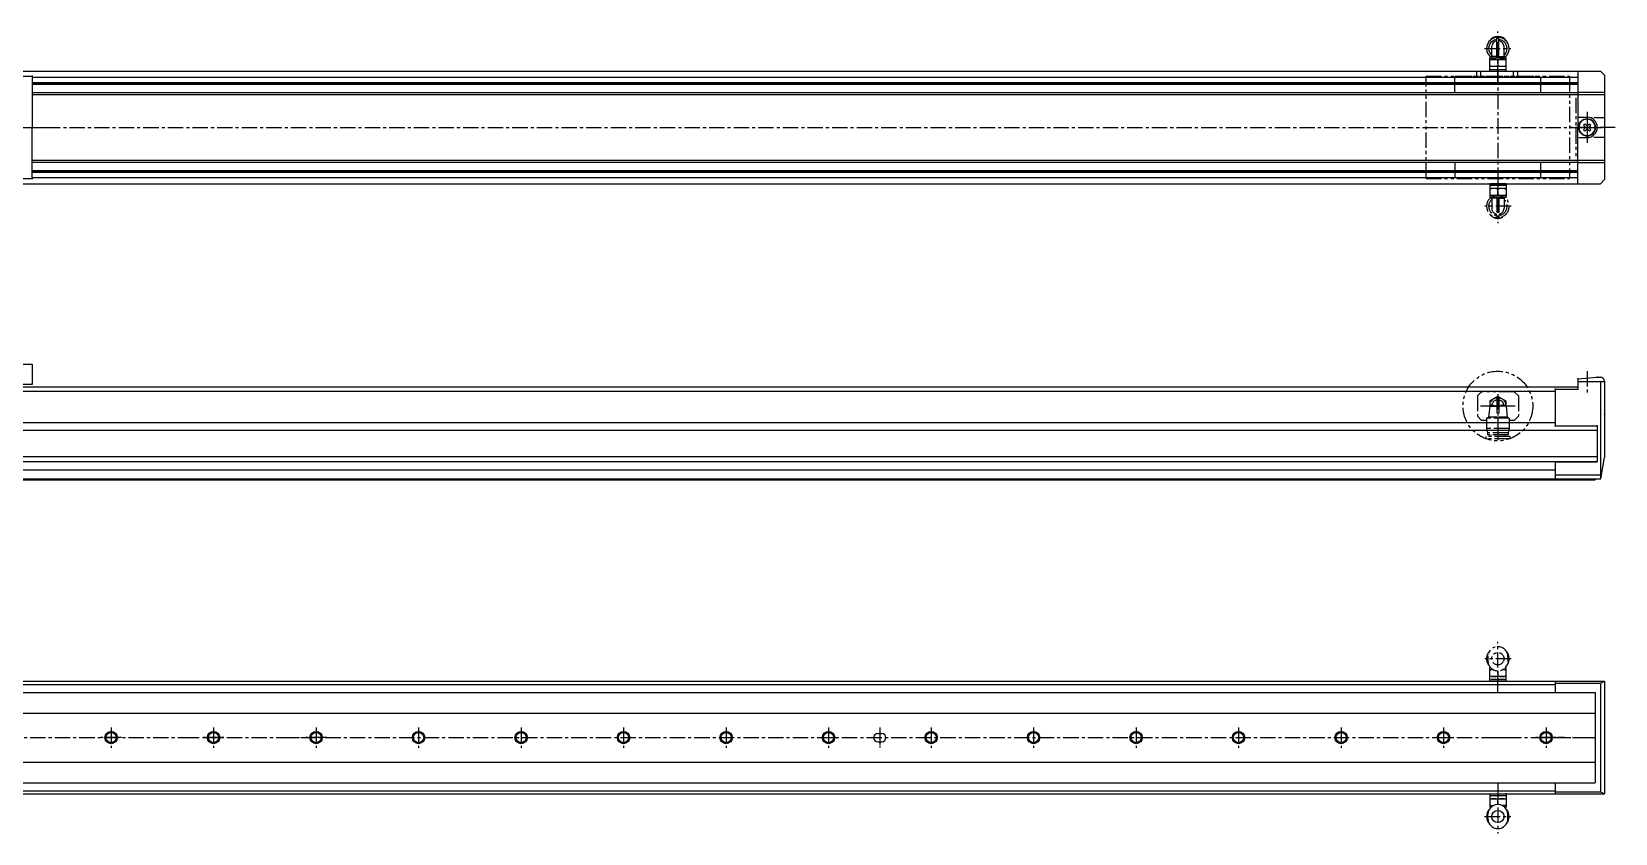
# Model space of a CAD drawing. Extents: x -697 to 464, y 95 to 519.
# Drawn here: x -308 to 464, y 127 to 519 of the extents above; entities that cross this region are included whole.
import ezdxf

# ---------------------------------------------------------------- set-up
doc = ezdxf.new("R2010")
doc.units = 0
for name, pattern in [('CENTER', [12, 7.5, -1.5, 1.5, -1.5]), ('CONTINOUS', [0]), ('PHANTOM', [15, 7.5, -1.5, 1.5, -1.5, 1.5, -1.5])]:
    doc.linetypes.add(name, pattern=pattern)
doc.layers.get('0').update_dxf_attribs({"linetype": 'CONTINUOUS'})
doc.layers.add('CENTER', color=1, linetype='CENTER')

msp = doc.modelspace()

# ---------------------------------------------------------------- linework, layer by layer
at = {"color": 7, "linetype": 'CONTINOUS'}
for p, q in [((403.98, 506.36), (403.98, 511.19)), ((406.48, 505.79), (406.48, 515.76)), ((407.48, 505.79), (407.48, 515.76)), ((409.98, 506.36), (409.98, 511.19)), ((402.98, 505.79), (403.98, 506.36)), ((402.98, 499.29), (402.98, 505.79)), ((402.98, 505.79), (410.98, 505.79)), ((402.98, 504.99), (410.98, 504.99)), ((406.48, 506.36), (403.98, 506.36)), ((406.98, 504.63), (406.98, 501.94)), ((407.48, 506.36), (409.98, 506.36)), ((410.98, 505.79), (409.98, 506.36)), ((410.98, 499.29), (410.98, 505.79)), ((-491.02, 499.29), (445.98, 499.29)), ((-321.52, 496.79), (-308.02, 496.79)), ((-308.02, 496.79), (-308.02, 471.79)), ((-308.02, 496.29), (445.98, 496.29)), ((396.48, 499.29), (396.48, 496.29)), ((398.48, 499.29), (398.48, 496.29)), ((402.98, 501.59), (410.98, 501.59)), ((402.98, 500.09), (410.98, 500.09)), ((402.98, 499.29), (410.98, 499.29)), ((414.48, 499.29), (414.48, 496.29)), ((416.48, 499.29), (416.48, 496.29)), ((445.98, 499.29), (456.98, 499.29)), ((445.98, 499.29), (445.98, 471.79)), ((458.98, 497.29), (456.98, 499.29)), ((458.98, 497.29), (458.98, 446.29)), ((-308.02, 493.69), (445.98, 493.69)), ((-308.02, 493.29), (445.98, 493.29)), ((-308.02, 492.88), (445.98, 492.88)), ((-308.02, 488.79), (445.98, 488.79)), ((-308.02, 487.79), (445.98, 487.79)), ((445.98, 488.99), (458.98, 488.99)), ((445.98, 487.79), (458.98, 487.79)), ((-308.02, 446.79), (-308.02, 471.79)), ((445.98, 444.29), (445.98, 471.79)), ((446.49, 476.79), (450.48, 476.79)), ((449.32, 473.6), (448.67, 472.95)), ((448.67, 472.95), (449.17, 472.45)), ((449.82, 473.1), (449.32, 473.6)), ((451.64, 473.6), (451.15, 473.1)), ((452.29, 472.95), (451.64, 473.6)), ((451.8, 472.45), (452.29, 472.95)), ((453.8, 476.59), (458.98, 476.59)), ((446.49, 466.79), (450.48, 466.79)), ((449.17, 471.12), (448.67, 470.63)), ((448.67, 470.63), (449.32, 469.98)), ((449.32, 469.98), (449.82, 470.47)), ((451.15, 470.47), (451.64, 469.98)), ((451.64, 469.98), (452.29, 470.63)), ((452.29, 470.63), (451.8, 471.12)), ((453.8, 466.98), (458.98, 466.98)), ((-308.02, 455.79), (445.98, 455.79)), ((-308.02, 454.79), (445.98, 454.79)), ((-308.02, 450.69), (445.98, 450.69)), ((-308.02, 450.29), (445.98, 450.29)), ((-308.02, 449.88), (445.98, 449.88)), ((445.98, 455.79), (458.98, 455.79)), ((445.98, 454.59), (458.98, 454.59)), ((-491.02, 444.29), (445.98, 444.29)), ((-321.52, 446.79), (-308.02, 446.79)), ((-308.02, 447.29), (445.98, 447.29)), ((445.98, 444.29), (456.98, 444.29)), ((458.98, 446.29), (456.98, 444.29)), ((-322.02, 356.29), (-308.02, 356.29)), ((-308.02, 356.29), (-308.02, 346.29)), ((445.98, 349.06), (455.48, 349.89)), ((445.98, 349.01), (445.98, 344.09)), ((445.98, 347.79), (458.98, 347.79)), ((455.48, 349.89), (456.98, 349.89)), ((456.98, 347.79), (456.98, 300.29)), ((458.98, 347.89), (458.98, 310.63)), ((-494.9, 345.09), (445.98, 345.09)), ((-494.9, 343.09), (434.98, 343.09)), ((-308.02, 346.29), (-378.02, 346.29)), ((434.98, 344.09), (445.98, 344.09)), ((434.98, 344.09), (434.98, 326.09)), ((-494.9, 327.79), (434.98, 327.79)), ((434.98, 326.09), (455.48, 326.09)), ((455.48, 326.09), (455.48, 311.29)), ((-514.82, 323.96), (455.48, 323.96)), ((-514.82, 311.12), (455.48, 311.12)), ((455.48, 311.29), (455.48, 308.59)), ((457.16, 300.29), (458.98, 310.63)), ((-514.82, 308.79), (455.48, 308.79)), ((-494.9, 304.62), (434.98, 304.62)), ((434.98, 308.59), (455.48, 308.59)), ((434.98, 308.59), (434.98, 300.29)), ((434.98, 302.18), (456.98, 302.18)), ((-494.9, 300.29), (434.98, 300.29)), ((-443.52, 299.79), (-257.93, 299.79)), ((-282.05, 299.79), (454.48, 299.79)), ((434.98, 300.29), (457.16, 300.29)), ((454.48, 300.29), (454.48, 299.79)), ((454.48, 300.29), (456.16, 300.29)), ((-521.02, 201.46), (458.98, 201.46)), ((434.98, 201.46), (434.98, 195.96)), ((456.98, 200.46), (458.98, 201.46)), ((458.98, 201.46), (458.98, 146.46)), ((-511.02, 195.96), (454.48, 195.96)), ((-496.02, 199.96), (434.98, 199.96)), ((434.98, 200.46), (456.98, 200.46)), ((454.48, 195.96), (454.48, 151.96)), ((456.98, 200.46), (456.98, 147.46)), ((-511.02, 185.96), (454.48, 185.96)), ((-511.02, 161.96), (454.48, 161.96)), ((-511.02, 151.96), (454.48, 151.96)), ((-496.02, 147.96), (434.98, 147.96)), ((434.98, 151.96), (434.98, 146.46)), ((434.98, 147.46), (456.98, 147.46)), ((456.98, 147.46), (458.98, 146.46)), ((-521.02, 146.46), (458.98, 146.46)), ((402.98, 146.46), (402.98, 139.96)), ((402.98, 146.46), (410.98, 146.46)), ((402.98, 145.66), (410.98, 145.66)), ((402.98, 144.16), (410.98, 144.16)), ((402.98, 140.76), (404.63, 140.76)), ((402.98, 139.96), (403.35, 139.75)), ((402.98, 139.96), (403.55, 139.96)), ((406.98, 141.36), (406.98, 143.8)), ((410.98, 140.76), (409.33, 140.76)), ((410.98, 139.96), (410.41, 139.96)), ((410.98, 139.96), (410.61, 139.75)), ((410.98, 146.46), (410.98, 139.96)), ((402.08, 134.46), (402.08, 136.46)), ((411.88, 134.46), (411.88, 136.46))]:
    msp.add_line(p, q, dxfattribs=at)
at = {"color": 3, "linetype": 'PHANTOM'}
for p, q in [((371.98, 496.79), (441.98, 496.79)), ((371.98, 446.79), (371.98, 496.79)), ((385.98, 488.81), (385.98, 496.79)), ((385.98, 496.79), (427.98, 496.79)), ((427.98, 488.79), (427.98, 496.79)), ((441.98, 496.79), (441.98, 446.79)), ((385.98, 488.79), (427.98, 488.79)), ((444.98, 486.28), (444.98, 457.38)), ((385.98, 454.79), (427.98, 454.79)), ((385.98, 454.77), (385.98, 446.79)), ((427.98, 446.79), (427.98, 454.79)), ((371.98, 446.79), (441.98, 446.79)), ((402.98, 444.29), (402.98, 437.79)), ((410.98, 444.29), (402.98, 444.29)), ((410.98, 443.49), (402.98, 443.49)), ((410.98, 441.99), (402.98, 441.99)), ((406.98, 438.94), (406.98, 441.63)), ((410.98, 444.29), (410.98, 437.79)), ((410.98, 438.59), (402.98, 438.59)), ((410.98, 437.79), (402.98, 437.79)), ((402.98, 437.79), (403.98, 437.21)), ((403.98, 437.21), (403.98, 432.38)), ((406.48, 437.21), (403.98, 437.21)), ((406.48, 437.79), (406.48, 427.81)), ((407.48, 437.79), (407.48, 427.81)), ((407.48, 437.21), (409.98, 437.21)), ((410.98, 437.79), (409.98, 437.21)), ((409.98, 437.21), (409.98, 432.38)), ((398.98, 342.79), (396.98, 340.79)), ((396.98, 340.79), (396.98, 330.79)), ((414.98, 342.79), (398.98, 342.79)), ((406.98, 340.41), (402.98, 338.1)), ((410.98, 338.1), (406.98, 340.41)), ((416.98, 340.79), (414.98, 342.79)), ((416.98, 340.79), (416.98, 330.79)), ((402.98, 335.79), (402.48, 330.36)), ((402.98, 338.1), (402.98, 335.79)), ((404.04, 336.4), (402.98, 335.79)), ((402.98, 335.79), (406.48, 335.79)), ((404.04, 336.4), (406.48, 335.89)), ((406.48, 339.76), (406.48, 329.79)), ((407.48, 339.76), (407.48, 329.79)), ((409.92, 336.4), (407.48, 335.89)), ((409.92, 336.4), (410.98, 335.79)), ((410.98, 335.79), (410.98, 338.1)), ((410.98, 335.79), (411.48, 330.36)), ((398.98, 328.79), (396.98, 330.79)), ((401.48, 328.79), (398.98, 328.79)), ((401.48, 329.79), (402.48, 330.36)), ((401.48, 329.79), (401.48, 324.79)), ((412.48, 329.79), (401.48, 329.79)), ((401.48, 324.79), (401.98, 322.79)), ((412.48, 324.79), (401.48, 324.79)), ((406.48, 330.36), (402.48, 330.36)), ((411.48, 330.36), (407.48, 330.36)), ((412.48, 329.79), (411.48, 330.36)), ((412.48, 324.79), (411.98, 322.79)), ((412.48, 329.79), (412.48, 324.79)), ((414.98, 328.79), (412.48, 328.79)), ((414.98, 328.79), (416.98, 330.79)), ((401.08, 320.99), (401.08, 319.79)), ((412.88, 320.99), (401.08, 320.99)), ((412.88, 319.79), (401.08, 319.79)), ((411.98, 322.79), (401.98, 322.79)), ((401.98, 322.79), (401.98, 321.79)), ((411.98, 321.79), (401.98, 321.79)), ((403.48, 321.79), (403.48, 320.99)), ((410.48, 321.79), (410.48, 320.99)), ((411.98, 322.79), (411.98, 321.79)), ((412.88, 320.99), (412.88, 319.79)), ((402.08, 213.46), (402.08, 211.46)), ((411.88, 213.46), (411.88, 211.46)), ((402.98, 207.96), (403.35, 208.17)), ((402.98, 207.96), (403.55, 207.96)), ((402.98, 201.46), (402.98, 207.96)), ((402.98, 207.16), (404.63, 207.16)), ((410.98, 203.76), (402.98, 203.76)), ((410.98, 202.26), (402.98, 202.26)), ((410.98, 201.46), (402.98, 201.46)), ((406.98, 206.56), (406.98, 204.12)), ((410.98, 207.16), (409.33, 207.16)), ((410.98, 207.96), (410.41, 207.96)), ((410.98, 207.96), (410.61, 208.17)), ((410.98, 201.46), (410.98, 207.96))]:
    msp.add_line(p, q, dxfattribs=at)
at = {"color": 7, "linetype": 'CENTER'}
for p, q in [((105.48, 178.87), (105.48, 169.15)), ((105.48, 177.45), (105.48, 170.46))]:
    msp.add_line(p, q, dxfattribs=at)
at = {"color": 7, "linetype": 'CONTINUOUS'}
for p, q in [((104.48, 175.96), (106.48, 175.96)), ((104.48, 171.96), (106.48, 171.96))]:
    msp.add_line(p, q, dxfattribs=at)
at = {"color": 3, "linetype": 'PHANTOM'}
for centre, radius in [((406.98, 335.79), 17), ((406.98, 212.46), 3)]:
    msp.add_circle(centre, radius, dxfattribs=at)
at = {"color": 7, "linetype": 'CONTINOUS'}
for centre, radius in [((-269.52, 173.96), 3), ((-269.52, 173.96), 2.5), ((-219.52, 173.96), 3), ((-219.52, 173.96), 2.5), ((-169.52, 173.96), 3), ((-169.52, 173.96), 2.5), ((-119.52, 173.96), 3), ((-119.52, 173.96), 2.5), ((-69.52, 173.96), 3), ((-69.52, 173.96), 2.5), ((-19.52, 173.96), 3), ((-19.52, 173.96), 2.5), ((30.48, 173.96), 3), ((30.48, 173.96), 2.5), ((80.48, 173.96), 3), ((80.48, 173.96), 2.5), ((130.48, 173.96), 3), ((130.48, 173.96), 2.5), ((180.48, 173.96), 3), ((180.48, 173.96), 2.5), ((230.48, 173.96), 3), ((230.48, 173.96), 2.5), ((280.48, 173.96), 3), ((280.48, 173.96), 2.5), ((330.48, 173.96), 3), ((330.48, 173.96), 2.5), ((380.48, 173.96), 3), ((380.48, 173.96), 2.5), ((430.48, 173.96), 3), ((430.48, 173.96), 2.5), ((406.98, 135.46), 3)]:
    msp.add_circle(centre, radius, dxfattribs=at)
for centre, radius, start, end in [((406.98, 510.29), 5.5, 309.82252, 230.17746), ((406.98, 510.29), 4.5, 96.37938, 228.18969), ((406.98, 511.29), 4.9, 32.3231, 147.67682), ((406.98, 511.19), 3, 99.5941, 180.00003), ((406.98, 510.29), 4.5, 311.81031, 83.62063), ((406.98, 511.19), 3, 0, 80.40593), ((404.98, 499.21), 5.78, 69.74381, 110.25606), ((408.98, 499.21), 5.78, 69.74387, 110.25611), ((404.98, 507.36), 5.78, 249.74386, 290.25611), ((408.98, 507.36), 5.78, 249.74386, 290.25611), ((450.48, 471.79), 4.15, 0, 359.99971), ((450.48, 471.79), 4, 0, 359.99971), ((448.5, 471.79), 0.94, 315.00004, 45.00002), ((450.48, 473.77), 0.94, 225.00005, 315.00004), ((450.48, 471.79), 5, 270, 90), ((452.46, 471.79), 0.94, 135.00005, 225.00009), ((450.48, 469.81), 0.94, 45.00002, 135.00005), ((456.98, 347.89), 2, 0, 90), ((406.98, 135.46), 5.5, 138.8389, 221.16112), ((406.98, 136.46), 4.9, 0, 180.00002), ((404.98, 138.39), 5.78, 69.74389, 110.25614), ((404.98, 146.54), 5.78, 249.74394, 266.70601), ((408.98, 138.39), 5.78, 69.74389, 110.25614), ((408.98, 146.54), 5.78, 273.29405, 290.25612), ((406.98, 135.46), 5.5, 318.83896, 41.16118), ((406.98, 134.46), 4.9, 180.00004, 0)]:
    msp.add_arc(centre, radius, start, end, dxfattribs=at)
at = {"color": 3, "linetype": 'PHANTOM'}
for centre, radius, start, end in [((404.98, 436.21), 5.78, 69.74386, 110.25611), ((408.98, 436.21), 5.78, 69.74386, 110.25611), ((406.98, 433.29), 5.5, 129.82252, 50.17746), ((406.98, 433.29), 4.5, 131.81031, 263.62063), ((404.98, 444.36), 5.78, 249.74387, 290.25611), ((408.98, 444.36), 5.78, 249.74381, 290.25606), ((406.98, 433.29), 4.5, 276.37938, 48.18969), ((406.98, 432.29), 4.9, 212.3231, 327.67682), ((406.98, 432.38), 3, 180, 260.40593), ((406.98, 432.38), 3, 279.5941, 0.00003), ((406.98, 335.79), 4, 0.00015, 180.00014), ((406.98, 335.79), 3, 99.59399, 168.18958), ((406.98, 335.79), 3, 11.81037, 80.40595), ((406.98, 213.46), 4.9, 0.00004, 180), ((406.98, 212.46), 5.5, 138.83896, 221.16118), ((406.98, 211.46), 4.9, 180.00005, 0.00002), ((406.98, 212.46), 5.5, 318.8389, 41.16112), ((404.98, 201.39), 5.78, 93.29405, 110.25612), ((404.98, 209.54), 5.78, 249.74389, 290.25614), ((408.98, 209.54), 5.78, 249.74389, 290.25614), ((408.98, 201.39), 5.78, 69.74394, 86.70601)]:
    msp.add_arc(centre, radius, start, end, dxfattribs=at)
at = {"color": 7, "linetype": 'CONTINUOUS'}
for centre, start, end in [((104.48, 173.96), 90, 270), ((106.48, 173.96), 270, 90)]:
    msp.add_arc(centre, 2, start, end, dxfattribs=at)
at = {"color": 7, "linetype": 'CONTINOUS'}
for p in [(-308.02, 496.79), (406.98, 499.29), (406.98, 499.29), (406.98, 499.29), (410.98, 499.29), (-308.02, 471.79), (406.98, 471.79), (445.98, 471.79), (450.48, 471.79), (450.48, 471.79), (458.98, 471.79), (-308.02, 446.79), (402.98, 444.29), (406.98, 444.29), (406.98, 444.29), (406.98, 444.29), (406.98, 444.29), (445.98, 444.29), (445.98, 349.06), (445.98, 349.01), (455.48, 349.89), (434.98, 344.09), (445.98, 344.09), (406.98, 335.79), (406.98, 335.79), (406.98, 335.79), (406.98, 335.79), (396.98, 327.79), (416.98, 327.79), (434.98, 326.09), (455.48, 326.09), (458.98, 331.79), (406.98, 319.79), (455.48, 311.29), (402.98, 201.46), (406.98, 201.46), (406.98, 201.46), (406.98, 201.46), (406.98, 146.46), (406.98, 146.46), (406.98, 146.46), (406.98, 146.46), (410.98, 146.46)]:
    msp.add_point(p, dxfattribs=at)
at = {"layer": 'CENTER', "color": 1, "linetype": 'CENTER'}
for p, q in [((406.98, 493.93), (406.98, 518.51)), ((400.53, 510.29), (413.31, 510.29)), ((406.98, 500.21), (406.98, 444.45)), ((450.48, 479.33), (450.48, 464.25)), ((450.48, 479.33), (450.48, 464.25)), ((-565.81, 471.79), (452.75, 471.79)), ((-391.17, 471.79), (-300.85, 471.79)), ((-379.57, 471.79), (-300.85, 471.79)), ((464.27, 471.79), (441.14, 471.79)), ((442.94, 471.79), (458.02, 471.79)), ((442.94, 471.79), (458.02, 471.79)), ((444.48, 471.79), (456.48, 471.79)), ((450.48, 477.79), (450.48, 465.79)), ((450.48, 476.79), (450.48, 466.79)), ((406.98, 449.65), (406.98, 425.06)), ((413.44, 433.29), (400.65, 433.29)), ((450.48, 352.83), (450.48, 341.17)), ((406.98, 341.61), (406.98, 317.8)), ((415.48, 335.79), (398.48, 335.79)), ((412.65, 335.79), (401.89, 335.79)), ((406.98, 196.1), (406.98, 220.69)), ((413.44, 212.46), (400.65, 212.46)), ((-269.52, 178.96), (-269.52, 168.96)), ((-219.52, 178.96), (-219.52, 168.96)), ((-169.52, 178.96), (-169.52, 168.96)), ((-119.52, 178.96), (-119.52, 168.96)), ((-69.52, 178.96), (-69.52, 168.96)), ((-19.52, 178.96), (-19.52, 168.96)), ((30.48, 178.96), (30.48, 168.96)), ((80.48, 178.96), (80.48, 168.96)), ((130.48, 178.96), (130.48, 168.96)), ((180.48, 178.96), (180.48, 168.96)), ((230.48, 178.96), (230.48, 168.96)), ((280.48, 178.96), (280.48, 168.96)), ((330.48, 178.96), (330.48, 168.96)), ((380.48, 178.96), (380.48, 168.96)), ((430.48, 178.96), (430.48, 168.96)), ((-525.01, 173.96), (455.15, 173.96)), ((-285.08, 173.96), (-276.2, 173.96)), ((-285.08, 173.96), (-276.2, 173.96)), ((-264.52, 173.96), (-274.52, 173.96)), ((-235.08, 173.96), (-226.2, 173.96)), ((-235.08, 173.96), (-226.2, 173.96)), ((-214.52, 173.96), (-224.52, 173.96)), ((-185.08, 173.96), (-176.2, 173.96)), ((-185.08, 173.96), (-176.2, 173.96)), ((-164.52, 173.96), (-174.52, 173.96)), ((404.92, 173.96), (413.8, 173.96)), ((404.92, 173.96), (413.8, 173.96)), ((435.48, 173.96), (425.48, 173.96)), ((427.42, 173.96), (436.3, 173.96)), ((427.42, 173.96), (436.3, 173.96)), ((439.42, 173.96), (436.3, 173.96)), ((439.42, 173.96), (436.3, 173.96)), ((439.42, 173.96), (436.3, 173.96)), ((439.42, 173.96), (436.3, 173.96)), ((443.42, 173.96), (452.3, 173.96)), ((443.42, 173.96), (452.3, 173.96)), ((406.98, 151.82), (406.98, 127.24)), ((400.53, 135.46), (413.31, 135.46))]:
    msp.add_line(p, q, dxfattribs=at)

doc.saveas('drawing.dxf')
